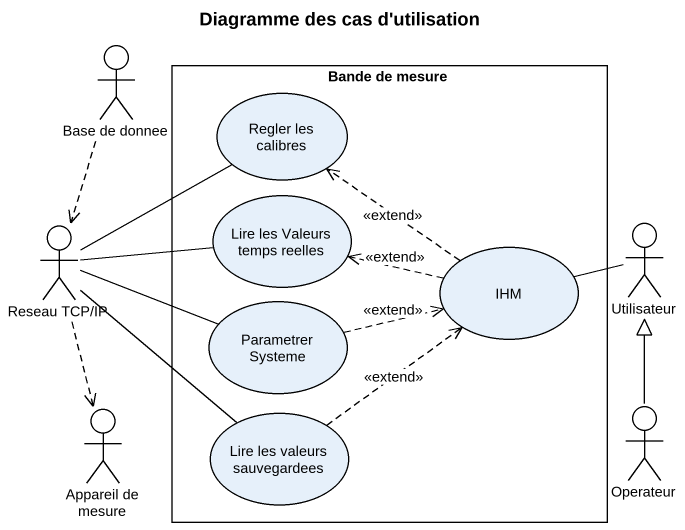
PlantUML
@startuml
title Diagramme des cas d'utilisation
actor "Base de donnee" as Base_de_donnee
rectangle "Bande de mesure" as Bande_de_mesure {
  usecase "Regler les calibres" as Regler_les_calibres
  usecase "Lire les Valeurs temps reelles" as Lire_les_Valeurs_temps
  usecase IHM
  usecase "Parametrer Systeme" as Parametrer_Systeme
  usecase "Lire les valeurs sauvegardees" as Lire_les_valeurs
}
actor "Reseau TCP/IP" as Reseau_TCP_IP
actor Utilisateur
actor "Appareil de mesure" as Appareil_de_mesure
actor Operateur
Base_de_donnee ..> Reseau_TCP_IP
Regler_les_calibres -- Reseau_TCP_IP
Reseau_TCP_IP ..> Appareil_de_mesure
Lire_les_Valeurs_temps -left- Reseau_TCP_IP
IHM .up.> Regler_les_calibres : <<extend>>
IHM .left.> Lire_les_Valeurs_temps : <<extend>>
Utilisateur -left- IHM
Parametrer_Systeme -left- Reseau_TCP_IP
Parametrer_Systeme .right.> IHM : <<extend>>
Lire_les_valeurs -up- Reseau_TCP_IP
Lire_les_valeurs .up.> IHM : <<extend>>
Operateur -up-|> Utilisateur
@enduml
